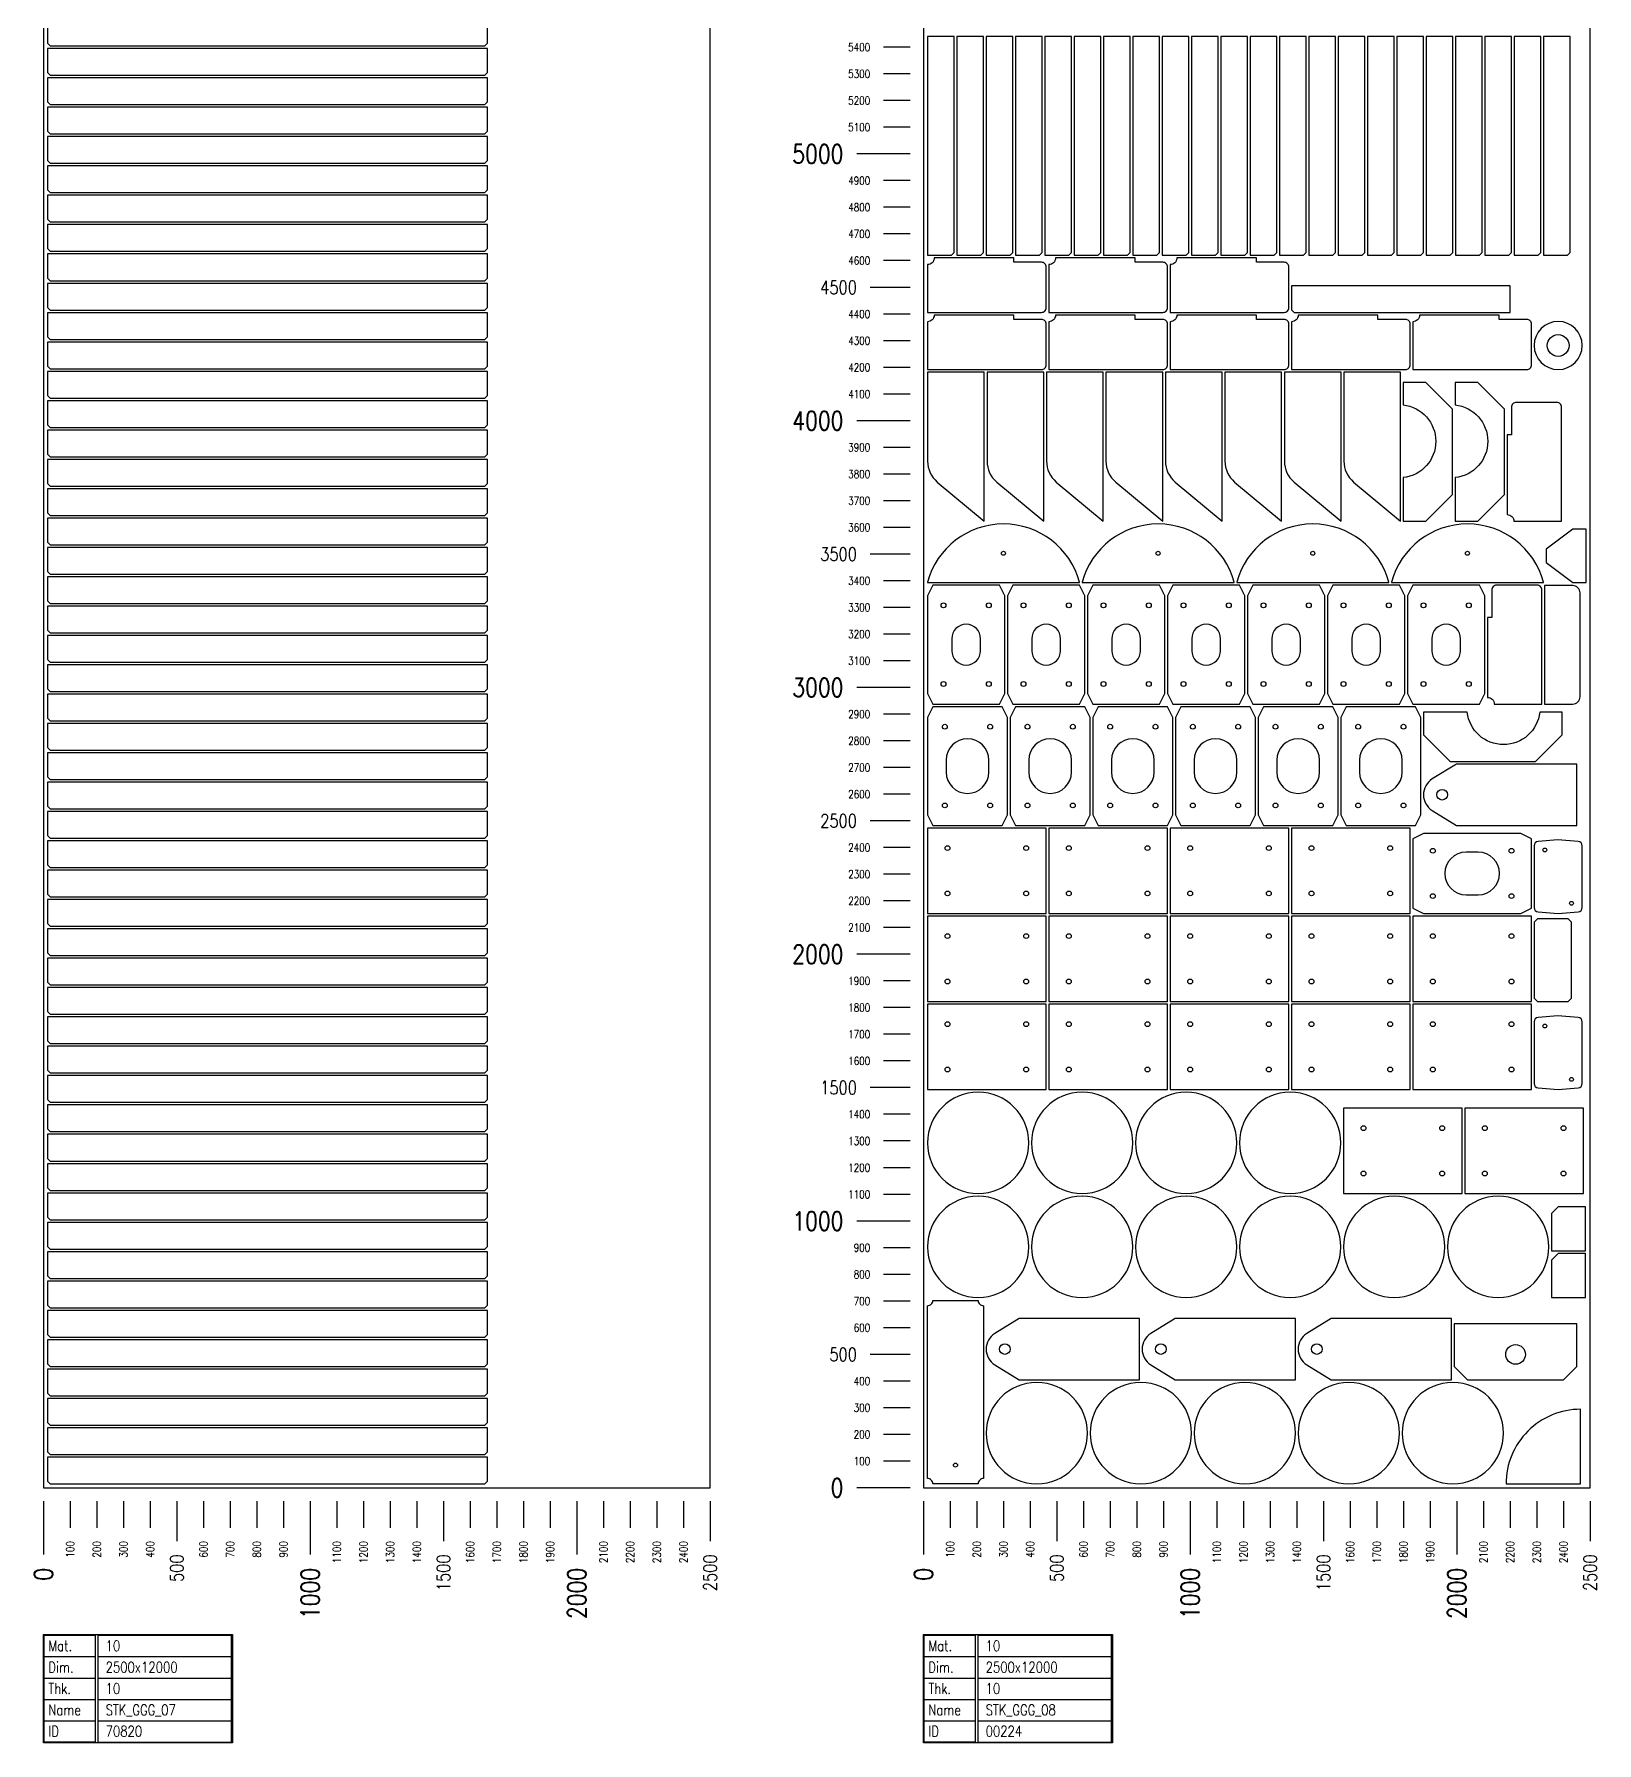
# Model space of a CAD drawing. Header units: millimetres. Extents: x 28039 to 145264, y 9873 to 40131.
# Drawn here: x 99181 to 105041, y 13439 to 19844 of the extents above; entities that cross this region are included whole.
import ezdxf
from ezdxf.enums import TextEntityAlignment as Align

# ---------------------------------------------------------------- set-up
doc = ezdxf.new("R2010")
doc.units = ezdxf.units.MM
doc.layers.add('TEXT', color=7, linetype='Continuous')
doc.styles.add('EasyCutStyle', font='romans.shx', dxfattribs={"width": 0.8})

# ---------------------------------------------------------------- blocks, each defined once
blk = doc.blocks.new('LogoSheet_40291')
at = {"color": 1}
for p, q in [((0, -50), (0, -250)), ((1000, -50), (1000, -250)), ((2000, -50), (2000, -250)), ((203.4, -553), (705.2, -553)), ((203.4, -633), (705.2, -633)), ((203.4, -713), (705.2, -713)), ((203.4, -793), (705.2, -793)), ((203.4, -873), (705.2, -873))]:
    blk.add_line(p, q, dxfattribs=at)
at = {"color": 2}
for p, q in [((100, -50), (100, -150)), ((200, -50), (200, -150)), ((300, -50), (300, -150)), ((400, -50), (400, -150)), ((600, -50), (600, -150)), ((700, -50), (700, -150)), ((800, -50), (800, -150)), ((900, -50), (900, -150)), ((1100, -50), (1100, -150)), ((1200, -50), (1200, -150)), ((1300, -50), (1300, -150)), ((1400, -50), (1400, -150)), ((1600, -50), (1600, -150)), ((1700, -50), (1700, -150)), ((1800, -50), (1800, -150)), ((1900, -50), (1900, -150)), ((2100, -50), (2100, -150)), ((2200, -50), (2200, -150)), ((2300, -50), (2300, -150)), ((2400, -50), (2400, -150))]:
    blk.add_line(p, q, dxfattribs=at)
at = {"color": 7}
for p, q in [((500, -50), (500, -200)), ((1500, -50), (1500, -200)), ((2500, -50), (2500, -200))]:
    blk.add_line(p, q, dxfattribs=at)
at = {"color": 5}
for p, q in [((3, -553), (193.4, -553)), ((3, -633), (193.4, -633)), ((3, -713), (193.4, -713)), ((3, -793), (193.4, -793)), ((3, -873), (193.4, -873))]:
    blk.add_line(p, q, dxfattribs=at)
blk.add_line((193.4, -633), (193.4, -953))
blk.add_lwpolyline([(0, -550), (708.2, -550), (708.2, -956), (0, -956)], close=True)
blk.add_lwpolyline([(3, -553), (193.4, -553), (193.4, -953), (3, -953)], close=True, dxfattribs=at)
at = {"color": 1}
blk.add_lwpolyline([(705.2, -553), (203.4, -553), (203.4, -953), (705.2, -953)], close=True, dxfattribs=at)
at = {"color": 7, "style": 'EasyCutStyle', "width": 0.8}
for s, height, p in [('100', 30, (100, -200)), ('200', 30, (200, -200)), ('300', 30, (300, -200)), ('400', 30, (400, -200)), ('500', 50, (500, -250)), ('600', 30, (600, -200)), ('700', 30, (700, -200)), ('800', 30, (800, -200)), ('900', 30, (900, -200)), ('1100', 30, (1100, -200)), ('1200', 30, (1200, -200)), ('1300', 30, (1300, -200)), ('1400', 30, (1400, -200)), ('1500', 50, (1500, -250)), ('1600', 30, (1600, -200)), ('1700', 30, (1700, -200)), ('1800', 30, (1800, -200)), ('1900', 30, (1900, -200)), ('2100', 30, (2100, -200)), ('2200', 30, (2200, -200)), ('2300', 30, (2300, -200)), ('2400', 30, (2400, -200)), ('2500', 50, (2500, -250)), ('0', 70, (0, -300)), ('1000', 70, (1000, -300)), ('2000', 70, (2000, -300))]:
    blk.add_text(s, height=height, rotation=90, dxfattribs=at).set_placement(p, align=Align.MIDDLE_RIGHT)
at = {"style": 'EasyCutStyle', "width": 0.8}
for tag, p in [('MATERIAL_SHEET', (232.8, -612.4)), ('DIMENSION_SHEET', (232.8, -692.4)), ('THICKNESS_SHEET', (232.8, -772.4)), ('NAME_SHEET', (232.8, -852.4)), ('ID_SHEET', (232.8, -932.4))]:
    blk.add_attdef(tag, p, '', height=40, dxfattribs=at)
at = {"layer": 'TEXT', "color": 251, "style": 'EasyCutStyle', "width": 0.8}
for s, p in [('Mat.', (18.4, -612.4)), ('Dim.', (18.4, -692.4)), ('Thk.', (18.4, -772.4)), ('Name', (18.4, -852.4)), ('ID', (18.4, -932.4))]:
    blk.add_text(s, height=40, dxfattribs=at).set_placement(p)
blk = doc.blocks.new('LogoSheet_56180')
at = {"color": 2}
for p, q in [((-50, 5400), (-150, 5400)), ((-50, 5300), (-150, 5300)), ((-50, 5200), (-150, 5200)), ((-50, 5100), (-150, 5100)), ((-50, 4900), (-150, 4900)), ((-50, 4800), (-150, 4800)), ((-50, 4700), (-150, 4700)), ((-50, 4600), (-150, 4600)), ((-50, 4400), (-150, 4400)), ((-50, 4300), (-150, 4300)), ((-50, 4200), (-150, 4200)), ((-50, 4100), (-150, 4100)), ((-50, 3900), (-150, 3900)), ((-50, 3800), (-150, 3800)), ((-50, 3700), (-150, 3700)), ((-50, 3600), (-150, 3600)), ((-50, 3400), (-150, 3400)), ((-50, 3300), (-150, 3300)), ((-50, 3200), (-150, 3200)), ((-50, 3100), (-150, 3100)), ((-50, 2900), (-150, 2900)), ((-50, 2800), (-150, 2800)), ((-50, 2700), (-150, 2700)), ((-50, 2600), (-150, 2600)), ((-50, 2400), (-150, 2400)), ((-50, 2300), (-150, 2300)), ((-50, 2200), (-150, 2200)), ((-50, 2100), (-150, 2100)), ((-50, 1900), (-150, 1900)), ((-50, 1800), (-150, 1800)), ((-50, 1700), (-150, 1700)), ((-50, 1600), (-150, 1600)), ((-50, 1400), (-150, 1400)), ((-50, 1300), (-150, 1300)), ((-50, 1200), (-150, 1200)), ((-50, 1100), (-150, 1100)), ((-50, 900), (-150, 900)), ((-50, 800), (-150, 800)), ((-50, 700), (-150, 700)), ((-50, 600), (-150, 600)), ((-50, 400), (-150, 400)), ((-50, 300), (-150, 300)), ((-50, 200), (-150, 200)), ((-50, 100), (-150, 100)), ((100, -50), (100, -150)), ((200, -50), (200, -150)), ((300, -50), (300, -150)), ((400, -50), (400, -150)), ((600, -50), (600, -150)), ((700, -50), (700, -150)), ((800, -50), (800, -150)), ((900, -50), (900, -150)), ((1100, -50), (1100, -150)), ((1200, -50), (1200, -150)), ((1300, -50), (1300, -150)), ((1400, -50), (1400, -150)), ((1600, -50), (1600, -150)), ((1700, -50), (1700, -150)), ((1800, -50), (1800, -150)), ((1900, -50), (1900, -150)), ((2100, -50), (2100, -150)), ((2200, -50), (2200, -150)), ((2300, -50), (2300, -150)), ((2400, -50), (2400, -150))]:
    blk.add_line(p, q, dxfattribs=at)
at = {"color": 1}
for p, q in [((-50, 5000), (-250, 5000)), ((-50, 4000), (-250, 4000)), ((-50, 3000), (-250, 3000)), ((-50, 2000), (-250, 2000)), ((-50, 1000), (-250, 1000)), ((-50, 0), (-250, 0)), ((0, -50), (0, -250)), ((1000, -50), (1000, -250)), ((2000, -50), (2000, -250)), ((203.4, -553), (705.2, -553)), ((203.4, -633), (705.2, -633)), ((203.4, -713), (705.2, -713)), ((203.4, -793), (705.2, -793)), ((203.4, -873), (705.2, -873))]:
    blk.add_line(p, q, dxfattribs=at)
at = {"color": 7}
for p, q in [((-50, 4500), (-200, 4500)), ((-50, 3500), (-200, 3500)), ((-50, 2500), (-200, 2500)), ((-50, 1500), (-200, 1500)), ((-50, 500), (-200, 500)), ((500, -50), (500, -200)), ((1500, -50), (1500, -200)), ((2500, -50), (2500, -200))]:
    blk.add_line(p, q, dxfattribs=at)
at = {"color": 5}
for p, q in [((3, -553), (193.4, -553)), ((3, -633), (193.4, -633)), ((3, -713), (193.4, -713)), ((3, -793), (193.4, -793)), ((3, -873), (193.4, -873))]:
    blk.add_line(p, q, dxfattribs=at)
blk.add_line((193.4, -633), (193.4, -953))
blk.add_lwpolyline([(0, -550), (708.2, -550), (708.2, -956), (0, -956)], close=True)
blk.add_lwpolyline([(3, -553), (193.4, -553), (193.4, -953), (3, -953)], close=True, dxfattribs=at)
at = {"color": 1}
blk.add_lwpolyline([(705.2, -553), (203.4, -553), (203.4, -953), (705.2, -953)], close=True, dxfattribs=at)
at = {"color": 7, "style": 'EasyCutStyle', "width": 0.8}
for s, height, p in [('5400', 30, (-200, 5400)), ('5300', 30, (-200, 5300)), ('5200', 30, (-200, 5200)), ('5100', 30, (-200, 5100)), ('5000', 70, (-300, 5000)), ('4900', 30, (-200, 4900)), ('4800', 30, (-200, 4800)), ('4700', 30, (-200, 4700)), ('4600', 30, (-200, 4600)), ('4500', 50, (-250, 4500)), ('4400', 30, (-200, 4400)), ('4300', 30, (-200, 4300)), ('4200', 30, (-200, 4200)), ('4100', 30, (-200, 4100)), ('4000', 70, (-300, 4000)), ('3900', 30, (-200, 3900)), ('3800', 30, (-200, 3800)), ('3700', 30, (-200, 3700)), ('3600', 30, (-200, 3600)), ('3500', 50, (-250, 3500)), ('3400', 30, (-200, 3400)), ('3300', 30, (-200, 3300)), ('3200', 30, (-200, 3200)), ('3100', 30, (-200, 3100)), ('3000', 70, (-300, 3000)), ('2900', 30, (-200, 2900)), ('2800', 30, (-200, 2800)), ('2700', 30, (-200, 2700)), ('2600', 30, (-200, 2600)), ('2500', 50, (-250, 2500)), ('2400', 30, (-200, 2400)), ('2300', 30, (-200, 2300)), ('2200', 30, (-200, 2200)), ('2100', 30, (-200, 2100)), ('2000', 70, (-300, 2000)), ('1900', 30, (-200, 1900)), ('1800', 30, (-200, 1800)), ('1700', 30, (-200, 1700)), ('1600', 30, (-200, 1600)), ('1500', 50, (-250, 1500)), ('1400', 30, (-200, 1400)), ('1300', 30, (-200, 1300)), ('1200', 30, (-200, 1200)), ('1100', 30, (-200, 1100)), ('1000', 70, (-300, 1000)), ('900', 30, (-200, 900)), ('800', 30, (-200, 800)), ('700', 30, (-200, 700)), ('600', 30, (-200, 600)), ('500', 50, (-250, 500)), ('400', 30, (-200, 400)), ('300', 30, (-200, 300)), ('200', 30, (-200, 200)), ('100', 30, (-200, 100)), ('0', 70, (-300, 0))]:
    blk.add_text(s, height=height, dxfattribs=at).set_placement(p, align=Align.MIDDLE_RIGHT)
for s, height, p in [('100', 30, (100, -200)), ('200', 30, (200, -200)), ('300', 30, (300, -200)), ('400', 30, (400, -200)), ('500', 50, (500, -250)), ('600', 30, (600, -200)), ('700', 30, (700, -200)), ('800', 30, (800, -200)), ('900', 30, (900, -200)), ('1100', 30, (1100, -200)), ('1200', 30, (1200, -200)), ('1300', 30, (1300, -200)), ('1400', 30, (1400, -200)), ('1500', 50, (1500, -250)), ('1600', 30, (1600, -200)), ('1700', 30, (1700, -200)), ('1800', 30, (1800, -200)), ('1900', 30, (1900, -200)), ('2100', 30, (2100, -200)), ('2200', 30, (2200, -200)), ('2300', 30, (2300, -200)), ('2400', 30, (2400, -200)), ('2500', 50, (2500, -250)), ('0', 70, (0, -300)), ('1000', 70, (1000, -300)), ('2000', 70, (2000, -300))]:
    blk.add_text(s, height=height, rotation=90, dxfattribs=at).set_placement(p, align=Align.MIDDLE_RIGHT)
at = {"style": 'EasyCutStyle', "width": 0.8}
for tag, p in [('MATERIAL_SHEET', (232.8, -612.4)), ('DIMENSION_SHEET', (232.8, -692.4)), ('THICKNESS_SHEET', (232.8, -772.4)), ('NAME_SHEET', (232.8, -852.4)), ('ID_SHEET', (232.8, -932.4))]:
    blk.add_attdef(tag, p, '', height=40, dxfattribs=at)
at = {"layer": 'TEXT', "color": 251, "style": 'EasyCutStyle', "width": 0.8}
for s, p in [('Mat.', (18.4, -612.4)), ('Dim.', (18.4, -692.4)), ('Thk.', (18.4, -772.4)), ('Name', (18.4, -852.4)), ('ID', (18.4, -932.4))]:
    blk.add_text(s, height=40, dxfattribs=at).set_placement(p)

msp = doc.modelspace()

# ---------------------------------------------------------------- linework, layer by layer
at = {"color": 34, "true_color": 0x945a17}
for points in [[(99215.9, 14395.1), (101715.9, 14395.1), (101715.9, 26395.1), (99215.9, 26395.1)], [(102515.9, 14395.1), (105015.9, 14395.1), (105015.9, 26395.1), (102515.9, 26395.1)]]:
    msp.add_lwpolyline(points, close=True, dxfattribs=at)
at = {"color": 2}
for points in [[(99230.9, 19810.1), (99240.9, 19800.1), (100870.9, 19800.1), (100880.9, 19810.1), (100880.9, 19900.1), (99230.9, 19900.1)], [(102620.9, 19015.1), (102630.9, 19025.1), (102630.9, 19835.1), (102530.9, 19835.1), (102530.9, 19015.1)], [(102730.9, 19015.1), (102740.9, 19025.1), (102740.9, 19835.1), (102640.9, 19835.1), (102640.9, 19015.1)], [(102840.9, 19015.1), (102850.9, 19025.1), (102850.9, 19835.1), (102750.9, 19835.1), (102750.9, 19015.1)], [(102950.9, 19015.1), (102960.9, 19025.1), (102960.9, 19835.1), (102860.9, 19835.1), (102860.9, 19015.1)], [(103060.9, 19015.1), (103070.9, 19025.1), (103070.9, 19835.1), (102970.9, 19835.1), (102970.9, 19015.1)], [(103170.9, 19015.1), (103180.9, 19025.1), (103180.9, 19835.1), (103080.9, 19835.1), (103080.9, 19015.1)], [(103280.9, 19015.1), (103290.9, 19025.1), (103290.9, 19835.1), (103190.9, 19835.1), (103190.9, 19015.1)], [(103390.9, 19015.1), (103400.9, 19025.1), (103400.9, 19835.1), (103300.9, 19835.1), (103300.9, 19015.1)], [(103500.9, 19015.1), (103510.9, 19025.1), (103510.9, 19835.1), (103410.9, 19835.1), (103410.9, 19015.1)], [(103610.9, 19015.1), (103620.9, 19025.1), (103620.9, 19835.1), (103520.9, 19835.1), (103520.9, 19015.1)], [(103720.9, 19015.1), (103730.9, 19025.1), (103730.9, 19835.1), (103630.9, 19835.1), (103630.9, 19015.1)], [(103830.9, 19015.1), (103840.9, 19025.1), (103840.9, 19835.1), (103740.9, 19835.1), (103740.9, 19015.1)], [(103940.9, 19015.1), (103950.9, 19025.1), (103950.9, 19835.1), (103850.9, 19835.1), (103850.9, 19015.1)], [(104050.9, 19015.1), (104060.9, 19025.1), (104060.9, 19835.1), (103960.9, 19835.1), (103960.9, 19015.1)], [(104160.9, 19015.1), (104170.9, 19025.1), (104170.9, 19835.1), (104070.9, 19835.1), (104070.9, 19015.1)], [(104270.9, 19015.1), (104280.9, 19025.1), (104280.9, 19835.1), (104180.9, 19835.1), (104180.9, 19015.1)], [(104380.9, 19015.1), (104390.9, 19025.1), (104390.9, 19835.1), (104290.9, 19835.1), (104290.9, 19015.1)], [(104490.9, 19015.1), (104500.9, 19025.1), (104500.9, 19835.1), (104400.9, 19835.1), (104400.9, 19015.1)], [(104600.9, 19015.1), (104610.9, 19025.1), (104610.9, 19835.1), (104510.9, 19835.1), (104510.9, 19015.1)], [(104710.9, 19015.1), (104720.9, 19025.1), (104720.9, 19835.1), (104620.9, 19835.1), (104620.9, 19015.1)], [(104820.9, 19015.1), (104830.9, 19025.1), (104830.9, 19835.1), (104730.9, 19835.1), (104730.9, 19015.1)], [(104930.9, 19015.1), (104940.9, 19025.1), (104940.9, 19835.1), (104840.9, 19835.1), (104840.9, 19015.1)], [(99230.9, 19700.1), (99240.9, 19690.1), (100870.9, 19690.1), (100880.9, 19700.1), (100880.9, 19790.1), (99230.9, 19790.1)], [(99230.9, 19590.1), (99240.9, 19580.1), (100870.9, 19580.1), (100880.9, 19590.1), (100880.9, 19680.1), (99230.9, 19680.1)], [(99230.9, 19480.1), (99240.9, 19470.1), (100870.9, 19470.1), (100880.9, 19480.1), (100880.9, 19570.1), (99230.9, 19570.1)], [(99230.9, 19370.1), (99240.9, 19360.1), (100870.9, 19360.1), (100880.9, 19370.1), (100880.9, 19460.1), (99230.9, 19460.1)], [(99230.9, 19260.1), (99240.9, 19250.1), (100870.9, 19250.1), (100880.9, 19260.1), (100880.9, 19350.1), (99230.9, 19350.1)], [(99230.9, 19150.1), (99240.9, 19140.1), (100870.9, 19140.1), (100880.9, 19150.1), (100880.9, 19240.1), (99230.9, 19240.1)], [(99230.9, 19040.1), (99240.9, 19030.1), (100870.9, 19030.1), (100880.9, 19040.1), (100880.9, 19130.1), (99230.9, 19130.1)], [(99230.9, 18930.1), (99240.9, 18920.1), (100870.9, 18920.1), (100880.9, 18930.1), (100880.9, 19020.1), (99230.9, 19020.1)], [(99230.9, 18820.1), (99240.9, 18810.1), (100870.9, 18810.1), (100880.9, 18820.1), (100880.9, 18910.1), (99230.9, 18910.1)], [(103895.9, 18811.1), (103905.9, 18801.1), (104715.9, 18801.1), (104715.9, 18901.1), (103895.9, 18901.1)], [(99230.9, 18710.1), (99240.9, 18700.1), (100870.9, 18700.1), (100880.9, 18710.1), (100880.9, 18800.1), (99230.9, 18800.1)], [(99230.9, 18600.1), (99240.9, 18590.1), (100870.9, 18590.1), (100880.9, 18600.1), (100880.9, 18690.1), (99230.9, 18690.1)], [(99230.9, 18490.1), (99240.9, 18480.1), (100870.9, 18480.1), (100880.9, 18490.1), (100880.9, 18580.1), (99230.9, 18580.1)], [(99230.9, 18380.1), (99240.9, 18370.1), (100870.9, 18370.1), (100880.9, 18380.1), (100880.9, 18470.1), (99230.9, 18470.1)], [(99230.9, 18270.1), (99240.9, 18260.1), (100870.9, 18260.1), (100880.9, 18270.1), (100880.9, 18360.1), (99230.9, 18360.1)], [(99230.9, 18160.1), (99240.9, 18150.1), (100870.9, 18150.1), (100880.9, 18160.1), (100880.9, 18250.1), (99230.9, 18250.1)], [(99230.9, 18050.1), (99240.9, 18040.1), (100870.9, 18040.1), (100880.9, 18050.1), (100880.9, 18140.1), (99230.9, 18140.1)], [(99230.9, 17940.1), (99240.9, 17930.1), (100870.9, 17930.1), (100880.9, 17940.1), (100880.9, 18030.1), (99230.9, 18030.1)], [(105000.9, 17788.1), (105000.9, 17988.1), (104950.9, 17988.1), (104850.9, 17913.1), (104850.9, 17863.1), (104950.9, 17788.1)], [(99230.9, 17830.1), (99240.9, 17820.1), (100870.9, 17820.1), (100880.9, 17830.1), (100880.9, 17920.1), (99230.9, 17920.1)], [(99230.9, 17720.1), (99240.9, 17710.1), (100870.9, 17710.1), (100880.9, 17720.1), (100880.9, 17810.1), (99230.9, 17810.1)], [(102800.9, 17333.1), (102820.9, 17373.1), (102820.9, 17738.1), (102800.9, 17778.1), (102550.9, 17778.1), (102530.9, 17738.1), (102530.9, 17373.1), (102550.9, 17333.1)], [(103100.9, 17333.1), (103120.9, 17373.1), (103120.9, 17738.1), (103100.9, 17778.1), (102850.9, 17778.1), (102830.9, 17738.1), (102830.9, 17373.1), (102850.9, 17333.1)], [(103400.9, 17333.1), (103420.9, 17373.1), (103420.9, 17738.1), (103400.9, 17778.1), (103150.9, 17778.1), (103130.9, 17738.1), (103130.9, 17373.1), (103150.9, 17333.1)], [(103700.9, 17333.1), (103720.9, 17373.1), (103720.9, 17738.1), (103700.9, 17778.1), (103450.9, 17778.1), (103430.9, 17738.1), (103430.9, 17373.1), (103450.9, 17333.1)], [(104000.9, 17333.1), (104020.9, 17373.1), (104020.9, 17738.1), (104000.9, 17778.1), (103750.9, 17778.1), (103730.9, 17738.1), (103730.9, 17373.1), (103750.9, 17333.1)], [(104300.9, 17333.1), (104320.9, 17373.1), (104320.9, 17738.1), (104300.9, 17778.1), (104050.9, 17778.1), (104030.9, 17738.1), (104030.9, 17373.1), (104050.9, 17333.1)], [(104600.9, 17333.1), (104620.9, 17373.1), (104620.9, 17738.1), (104600.9, 17778.1), (104350.9, 17778.1), (104330.9, 17738.1), (104330.9, 17373.1), (104350.9, 17333.1)], [(99230.9, 17610.1), (99240.9, 17600.1), (100870.9, 17600.1), (100880.9, 17610.1), (100880.9, 17700.1), (99230.9, 17700.1)], [(99230.9, 17500.1), (99240.9, 17490.1), (100870.9, 17490.1), (100880.9, 17500.1), (100880.9, 17590.1), (99230.9, 17590.1)], [(99230.9, 17390.1), (99240.9, 17380.1), (100870.9, 17380.1), (100880.9, 17390.1), (100880.9, 17480.1), (99230.9, 17480.1)], [(99230.9, 17280.1), (99240.9, 17270.1), (100870.9, 17270.1), (100880.9, 17280.1), (100880.9, 17370.1), (99230.9, 17370.1)], [(102810.9, 16878.1), (102830.9, 16918.1), (102830.9, 17283.1), (102810.9, 17323.1), (102550.9, 17323.1), (102530.9, 17283.1), (102530.9, 16918.1), (102550.9, 16878.1)], [(103120.9, 16878.1), (103140.9, 16918.1), (103140.9, 17283.1), (103120.9, 17323.1), (102860.9, 17323.1), (102840.9, 17283.1), (102840.9, 16918.1), (102860.9, 16878.1)], [(103430.9, 16878.1), (103450.9, 16918.1), (103450.9, 17283.1), (103430.9, 17323.1), (103170.9, 17323.1), (103150.9, 17283.1), (103150.9, 16918.1), (103170.9, 16878.1)], [(103740.9, 16878.1), (103760.9, 16918.1), (103760.9, 17283.1), (103740.9, 17323.1), (103480.9, 17323.1), (103460.9, 17283.1), (103460.9, 16918.1), (103480.9, 16878.1)], [(104050.9, 16878.1), (104070.9, 16918.1), (104070.9, 17283.1), (104050.9, 17323.1), (103790.9, 17323.1), (103770.9, 17283.1), (103770.9, 16918.1), (103790.9, 16878.1)], [(104360.9, 16878.1), (104380.9, 16918.1), (104380.9, 17283.1), (104360.9, 17323.1), (104100.9, 17323.1), (104080.9, 17283.1), (104080.9, 16918.1), (104100.9, 16878.1)], [(99230.9, 17170.1), (99240.9, 17160.1), (100870.9, 17160.1), (100880.9, 17170.1), (100880.9, 17260.1), (99230.9, 17260.1)], [(99230.9, 17060.1), (99240.9, 17050.1), (100870.9, 17050.1), (100880.9, 17060.1), (100880.9, 17150.1), (99230.9, 17150.1)], [(99230.9, 16950.1), (99240.9, 16940.1), (100870.9, 16940.1), (100880.9, 16950.1), (100880.9, 17040.1), (99230.9, 17040.1)], [(99230.9, 16840.1), (99240.9, 16830.1), (100870.9, 16830.1), (100880.9, 16840.1), (100880.9, 16930.1), (99230.9, 16930.1)], [(102530.9, 16548.1), (102975.9, 16548.1), (102975.9, 16868.1), (102530.9, 16868.1)], [(102985.9, 16548.1), (103430.9, 16548.1), (103430.9, 16868.1), (102985.9, 16868.1)], [(103440.9, 16548.1), (103885.9, 16548.1), (103885.9, 16868.1), (103440.9, 16868.1)], [(103895.9, 16548.1), (104340.9, 16548.1), (104340.9, 16868.1), (103895.9, 16868.1)], [(104350.9, 16568.1), (104390.9, 16548.1), (104755.9, 16548.1), (104795.9, 16568.1), (104795.9, 16828.1), (104755.9, 16848.1), (104390.9, 16848.1), (104350.9, 16828.1)], [(99230.9, 16730.1), (99240.9, 16720.1), (100870.9, 16720.1), (100880.9, 16730.1), (100880.9, 16820.1), (99230.9, 16820.1)], [(99230.9, 16620.1), (99240.9, 16610.1), (100870.9, 16610.1), (100880.9, 16620.1), (100880.9, 16710.1), (99230.9, 16710.1)], [(99230.9, 16510.1), (99240.9, 16500.1), (100870.9, 16500.1), (100880.9, 16510.1), (100880.9, 16600.1), (99230.9, 16600.1)], [(102530.9, 16218.1), (102975.9, 16218.1), (102975.9, 16538.1), (102530.9, 16538.1)], [(102985.9, 16218.1), (103430.9, 16218.1), (103430.9, 16538.1), (102985.9, 16538.1)], [(103440.9, 16218.1), (103885.9, 16218.1), (103885.9, 16538.1), (103440.9, 16538.1)], [(103895.9, 16218.1), (104340.9, 16218.1), (104340.9, 16538.1), (103895.9, 16538.1)], [(104350.9, 16218.1), (104795.9, 16218.1), (104795.9, 16538.1), (104350.9, 16538.1)], [(104932.9, 16218.1), (104945.9, 16231.1), (104945.9, 16515.1), (104932.9, 16528.1), (104818.9, 16528.1), (104805.9, 16515.1), (104805.9, 16231.1), (104818.9, 16218.1)], [(99230.9, 16400.1), (99240.9, 16390.1), (100870.9, 16390.1), (100880.9, 16400.1), (100880.9, 16490.1), (99230.9, 16490.1)], [(99230.9, 16290.1), (99240.9, 16280.1), (100870.9, 16280.1), (100880.9, 16290.1), (100880.9, 16380.1), (99230.9, 16380.1)], [(99230.9, 16180.1), (99240.9, 16170.1), (100870.9, 16170.1), (100880.9, 16180.1), (100880.9, 16270.1), (99230.9, 16270.1)], [(102530.9, 15888.1), (102975.9, 15888.1), (102975.9, 16208.1), (102530.9, 16208.1)], [(102985.9, 15888.1), (103430.9, 15888.1), (103430.9, 16208.1), (102985.9, 16208.1)], [(103440.9, 15888.1), (103885.9, 15888.1), (103885.9, 16208.1), (103440.9, 16208.1)], [(103895.9, 15888.1), (104340.9, 15888.1), (104340.9, 16208.1), (103895.9, 16208.1)], [(104350.9, 15888.1), (104795.9, 15888.1), (104795.9, 16208.1), (104350.9, 16208.1)], [(99230.9, 16070.1), (99240.9, 16060.1), (100870.9, 16060.1), (100880.9, 16070.1), (100880.9, 16160.1), (99230.9, 16160.1)], [(99230.9, 15960.1), (99240.9, 15950.1), (100870.9, 15950.1), (100880.9, 15960.1), (100880.9, 16050.1), (99230.9, 16050.1)], [(99230.9, 15850.1), (99240.9, 15840.1), (100870.9, 15840.1), (100880.9, 15850.1), (100880.9, 15940.1), (99230.9, 15940.1)], [(99230.9, 15740.1), (99240.9, 15730.1), (100870.9, 15730.1), (100880.9, 15740.1), (100880.9, 15830.1), (99230.9, 15830.1)], [(104090.9, 15498.1), (104535.9, 15498.1), (104535.9, 15818.1), (104090.9, 15818.1)], [(104545.9, 15498.1), (104990.9, 15498.1), (104990.9, 15818.1), (104545.9, 15818.1)], [(99230.9, 15630.1), (99240.9, 15620.1), (100870.9, 15620.1), (100880.9, 15630.1), (100880.9, 15720.1), (99230.9, 15720.1)], [(99230.9, 15520.1), (99240.9, 15510.1), (100870.9, 15510.1), (100880.9, 15520.1), (100880.9, 15610.1), (99230.9, 15610.1)], [(99230.9, 15410.1), (99240.9, 15400.1), (100870.9, 15400.1), (100880.9, 15410.1), (100880.9, 15500.1), (99230.9, 15500.1)], [(104997.9, 15283.1), (104997.9, 15448.2), (104896.3, 15448.2), (104870.9, 15422.8), (104870.9, 15283.1)], [(99230.9, 15300.1), (99240.9, 15290.1), (100870.9, 15290.1), (100880.9, 15300.1), (100880.9, 15390.1), (99230.9, 15390.1)], [(99230.9, 15190.1), (99240.9, 15180.1), (100870.9, 15180.1), (100880.9, 15190.1), (100880.9, 15280.1), (99230.9, 15280.1)], [(104997.9, 15108.1), (104997.9, 15273.2), (104896.3, 15273.2), (104870.9, 15247.8), (104870.9, 15108.1)], [(99230.9, 15080.1), (99240.9, 15070.1), (100870.9, 15070.1), (100880.9, 15080.1), (100880.9, 15170.1), (99230.9, 15170.1)], [(99230.9, 14970.1), (99240.9, 14960.1), (100870.9, 14960.1), (100880.9, 14970.1), (100880.9, 15060.1), (99230.9, 15060.1)], [(104505.9, 14850.1), (104555.9, 14800.1), (104915.9, 14800.1), (104965.9, 14850.1), (104965.9, 15010.1), (104505.9, 15010.1)], [(99230.9, 14860.1), (99240.9, 14850.1), (100870.9, 14850.1), (100880.9, 14860.1), (100880.9, 14950.1), (99230.9, 14950.1)], [(99230.9, 14750.1), (99240.9, 14740.1), (100870.9, 14740.1), (100880.9, 14750.1), (100880.9, 14840.1), (99230.9, 14840.1)], [(99230.9, 14640.1), (99240.9, 14630.1), (100870.9, 14630.1), (100880.9, 14640.1), (100880.9, 14730.1), (99230.9, 14730.1)], [(99230.9, 14530.1), (99240.9, 14520.1), (100870.9, 14520.1), (100880.9, 14530.1), (100880.9, 14620.1), (99230.9, 14620.1)], [(99230.9, 14420.1), (99240.9, 14410.1), (100870.9, 14410.1), (100880.9, 14420.1), (100880.9, 14510.1), (99230.9, 14510.1)]]:
    msp.add_lwpolyline(points, close=True, dxfattribs=at)
at = {"color": 2, "elevation": 0}
for points in [[(102530.9, 18801.1), (102958.3, 18801.1, 0.414214), (102976.3, 18819.1), (102976.3, 18971.1, 0.414214), (102958.3, 18989.1), (102854.7, 18989.1), (102854.7, 19005.1), (102555.9, 19005.1, -0.414214), (102530.9, 18980.1)], [(102985.9, 18801.1), (103413.3, 18801.1, 0.414214), (103431.3, 18819.1), (103431.3, 18971.1, 0.414214), (103413.3, 18989.1), (103309.7, 18989.1), (103309.7, 19005.1), (103010.9, 19005.1, -0.414214), (102985.9, 18980.1)], [(103440.9, 18801.1), (103868.3, 18801.1, 0.414214), (103886.3, 18819.1), (103886.3, 18971.1, 0.414214), (103868.3, 18989.1), (103764.7, 18989.1), (103764.7, 19005.1), (103465.9, 19005.1, -0.414214), (103440.9, 18980.1)], [(102530.9, 18587.1), (102958.3, 18587.1, 0.414214), (102976.3, 18605.1), (102976.3, 18757.1, 0.414214), (102958.3, 18775.1), (102854.7, 18775.1), (102854.7, 18791.1), (102555.9, 18791.1, -0.414214), (102530.9, 18766.1)], [(102985.9, 18587.1), (103413.3, 18587.1, 0.414214), (103431.3, 18605.1), (103431.3, 18757.1, 0.414214), (103413.3, 18775.1), (103309.7, 18775.1), (103309.7, 18791.1), (103010.9, 18791.1, -0.414214), (102985.9, 18766.1)], [(103440.9, 18587.1), (103868.3, 18587.1, 0.414214), (103886.3, 18605.1), (103886.3, 18757.1, 0.414214), (103868.3, 18775.1), (103764.7, 18775.1), (103764.7, 18791.1), (103465.9, 18791.1, -0.414214), (103440.9, 18766.1)], [(103895.9, 18587.1), (104323.3, 18587.1, 0.414214), (104341.3, 18605.1), (104341.3, 18757.1, 0.414214), (104323.3, 18775.1), (104219.7, 18775.1), (104219.7, 18791.1), (103920.9, 18791.1, -0.414214), (103895.9, 18766.1)], [(104350.9, 18587.1), (104778.3, 18587.1, 0.414214), (104796.3, 18605.1), (104796.3, 18757.1, 0.414214), (104778.3, 18775.1), (104674.7, 18775.1), (104674.7, 18791.1), (104375.9, 18791.1, -0.414214), (104350.9, 18766.1)], [(104895.9, 18587.1, 1), (104895.9, 18767.1, 1)], [(102743.9, 18018.1), (102743.9, 18576.9), (102531.2, 18576.9), (102531.2, 18243.4, 0.222207), (102567.6, 18165.4)], [(102966.9, 18018.1), (102966.9, 18576.9), (102754.2, 18576.9), (102754.2, 18243.4, 0.222207), (102790.6, 18165.4)], [(103189.9, 18018.1), (103189.9, 18576.9), (102977.2, 18576.9), (102977.2, 18243.4, 0.222207), (103013.6, 18165.4)], [(103412.9, 18018.1), (103412.9, 18576.9), (103200.2, 18576.9), (103200.2, 18243.4, 0.222207), (103236.6, 18165.4)], [(103635.9, 18018.1), (103635.9, 18576.9), (103423.2, 18576.9), (103423.2, 18243.4, 0.222207), (103459.6, 18165.4)], [(103858.9, 18018.1), (103858.9, 18576.9), (103646.2, 18576.9), (103646.2, 18243.4, 0.222207), (103682.6, 18165.4)], [(104081.9, 18018.1), (104081.9, 18576.9), (103869.2, 18576.9), (103869.2, 18243.4, 0.222207), (103905.6, 18165.4)], [(104304.9, 18018.1), (104304.9, 18576.9), (104092.2, 18576.9), (104092.2, 18243.4, 0.222207), (104128.6, 18165.4)], [(104399.9, 18018.1), (104499.9, 18118.1), (104499.9, 18438.1), (104399.9, 18538.1), (104314.9, 18538.1), (104314.9, 18454.3, -0.896116), (104314.9, 18181.9), (104314.9, 18018.1)], [(104594.9, 18018.1), (104694.9, 18118.1), (104694.9, 18438.1), (104594.9, 18538.1), (104509.9, 18538.1), (104509.9, 18454.3, -0.896116), (104509.9, 18181.9), (104509.9, 18018.1)], [(104908.9, 18018.1), (104908.9, 18445.5, 0.414214), (104890.9, 18463.5), (104738.9, 18463.5, 0.414214), (104720.9, 18445.5), (104720.9, 18342), (104704.9, 18342), (104704.9, 18043.1, -0.414214), (104729.9, 18018.1)], [(102530.8, 17789.5), (102530.6, 17788.1), (103100.9, 17788.1), (103100.7, 17789.5, 0.767295)], [(103110.8, 17789.5), (103110.6, 17788.1), (103680.9, 17788.1), (103680.7, 17789.5, 0.767295)], [(103690.8, 17789.5), (103690.6, 17788.1), (104260.9, 17788.1), (104260.7, 17789.5, 0.767295)], [(104270.8, 17789.5), (104270.6, 17788.1), (104840.9, 17788.1), (104840.7, 17789.5, 0.767295)], [(104834.9, 17333.1), (104834.9, 17760.5, 0.414214), (104816.9, 17778.5), (104664.9, 17778.5, 0.414214), (104646.9, 17760.5), (104646.9, 17657), (104630.9, 17657), (104630.9, 17358.1, -0.414214), (104655.9, 17333.1)], [(104950.9, 17333.1, 0.414214), (104977.9, 17360.1), (104977.9, 17750.1, 0.414214), (104950.9, 17777.1), (104844.9, 17777.1), (104844.9, 17333.1)], [(104390.9, 17218.1), (104490.9, 17118.1), (104810.9, 17118.1), (104910.9, 17218.1), (104910.9, 17303.1), (104827.1, 17303.1, -0.896116), (104554.7, 17303.1), (104390.9, 17303.1)], [(104423.2, 16934.1), (104514.9, 16878.1), (104965.9, 16878.1), (104965.9, 17108.1), (104514.9, 17108.1), (104423.2, 17052.1, 0.547766)], [(104971.2, 16818.1), (104894.6, 16824), (104820.6, 16818.1, 0.39097), (104805.9, 16802.1), (104805.9, 16570.1, 0.39097), (104820.6, 16554.1), (104895.9, 16548.1), (104971.2, 16554.1, 0.39097), (104985.9, 16570.1), (104985.9, 16802.1, 0.39097)], [(104971.2, 16158.1), (104894.6, 16164), (104820.6, 16158.1, 0.39097), (104805.9, 16142.1), (104805.9, 15910.1, 0.39097), (104820.6, 15894.1), (104895.9, 15888.1), (104971.2, 15894.1, 0.39097), (104985.9, 15910.1), (104985.9, 16142.1, 0.39097)], [(102720.9, 15498.1, 1), (102720.9, 15878.1, 1)], [(103110.9, 15498.1, 1), (103110.9, 15878.1, 1)], [(103500.9, 15498.1, 1), (103500.9, 15878.1, 1)], [(103890.9, 15498.1, 1), (103890.9, 15878.1, 1)], [(102720.9, 15108.1, 1), (102720.9, 15488.1, 1)], [(103110.9, 15108.1, 1), (103110.9, 15488.1, 1)], [(103500.9, 15108.1, 1), (103500.9, 15488.1, 1)], [(103890.9, 15108.1, 1), (103890.9, 15488.1, 1)], [(104280.9, 15108.1, 1), (104280.9, 15488.1, 1)], [(104670.9, 15108.1, 1), (104670.9, 15488.1, 1)], [(102783.2, 14856.1), (102874.9, 14800.1), (103325.9, 14800.1), (103325.9, 15030.1), (102874.9, 15030.1), (102783.2, 14974.1, 0.547766)], [(103368.2, 14856.1), (103459.9, 14800.1), (103910.9, 14800.1), (103910.9, 15030.1), (103459.9, 15030.1), (103368.2, 14974.1, 0.547766)], [(103953.2, 14856.1), (104044.9, 14800.1), (104495.9, 14800.1), (104495.9, 15030.1), (104044.9, 15030.1), (103953.2, 14974.1, 0.547766)], [(102940.9, 14410.1, 1), (102940.9, 14790.1, 1)], [(103330.9, 14410.1, 1), (103330.9, 14790.1, 1)], [(103720.9, 14410.1, 1), (103720.9, 14790.1, 1)], [(104110.9, 14410.1, 1), (104110.9, 14790.1, 1)], [(104500.9, 14410.1, 1), (104500.9, 14790.1, 1)], [(104979.9, 14410.1), (104979.9, 14689.5, 0.414214), (104700.5, 14410.1)]]:
    msp.add_lwpolyline(points, format="xyb", close=True, dxfattribs=at)
at = {"color": 4}
for points in [[(102729.9, 17533.1), (102729.9, 17578.1, 1), (102621.9, 17578.1), (102621.9, 17533.1, 1)], [(103029.9, 17533.1), (103029.9, 17578.1, 1), (102921.9, 17578.1), (102921.9, 17533.1, 1)], [(103329.9, 17533.1), (103329.9, 17578.1, 1), (103221.9, 17578.1), (103221.9, 17533.1, 1)], [(103629.9, 17533.1), (103629.9, 17578.1, 1), (103521.9, 17578.1), (103521.9, 17533.1, 1)], [(103929.9, 17533.1), (103929.9, 17578.1, 1), (103821.9, 17578.1), (103821.9, 17533.1, 1)], [(104229.9, 17533.1), (104229.9, 17578.1, 1), (104121.9, 17578.1), (104121.9, 17533.1, 1)], [(104529.9, 17533.1), (104529.9, 17578.1, 1), (104421.9, 17578.1), (104421.9, 17533.1, 1)], [(102760.9, 17078.1), (102760.9, 17123.1, 1), (102600.9, 17123.1), (102600.9, 17078.1, 1)], [(103070.9, 17078.1), (103070.9, 17123.1, 1), (102910.9, 17123.1), (102910.9, 17078.1, 1)], [(103380.9, 17078.1), (103380.9, 17123.1, 1), (103220.9, 17123.1), (103220.9, 17078.1, 1)], [(103690.9, 17078.1), (103690.9, 17123.1, 1), (103530.9, 17123.1), (103530.9, 17078.1, 1)], [(104000.9, 17078.1), (104000.9, 17123.1, 1), (103840.9, 17123.1), (103840.9, 17078.1, 1)], [(104310.9, 17078.1), (104310.9, 17123.1, 1), (104150.9, 17123.1), (104150.9, 17078.1, 1)], [(104550.9, 16618.1), (104595.9, 16618.1, 1), (104595.9, 16778.1), (104550.9, 16778.1, 1)]]:
    msp.add_lwpolyline(points, format="xyb", close=True, dxfattribs=at)
at = {"color": 1, "elevation": 0}
msp.add_lwpolyline([(102720.9, 14410.1), (102550.9, 14410.1, 0.414214), (102530.9, 14430.1), (102530.9, 15077.6, 0.414214), (102550.9, 15097.6), (102720.9, 15097.6, 0.414214), (102740.9, 15077.6), (102740.9, 14430.1, 0.414214)], format="xyb", close=True, dxfattribs=at)
at = {"color": 4}
for centre, radius in [((104895.9, 18677.1, 0), 41), ((102815.8, 17898.1, 0), 7.5), ((103395.8, 17898.1, 0), 7.5), ((103975.8, 17898.1, 0), 7.5), ((104555.8, 17898.1, 0), 7.5), ((102590.9, 17703.1), 9), ((102590.9, 17703.1), 9), ((102760.9, 17703.1), 9), ((102760.9, 17703.1), 9), ((102890.9, 17703.1), 9), ((102890.9, 17703.1), 9), ((103060.9, 17703.1), 9), ((103060.9, 17703.1), 9), ((103190.9, 17703.1), 9), ((103190.9, 17703.1), 9), ((103360.9, 17703.1), 9), ((103360.9, 17703.1), 9), ((103490.9, 17703.1), 9), ((103490.9, 17703.1), 9), ((103660.9, 17703.1), 9), ((103660.9, 17703.1), 9), ((103790.9, 17703.1), 9), ((103790.9, 17703.1), 9), ((103960.9, 17703.1), 9), ((103960.9, 17703.1), 9), ((104090.9, 17703.1), 9), ((104090.9, 17703.1), 9), ((104260.9, 17703.1), 9), ((104260.9, 17703.1), 9), ((104390.9, 17703.1), 9), ((104390.9, 17703.1), 9), ((104560.9, 17703.1), 9), ((104560.9, 17703.1), 9), ((102590.9, 17408.1), 9), ((102590.9, 17408.1), 9), ((102760.9, 17408.1), 9), ((102760.9, 17408.1), 9), ((102890.9, 17408.1), 9), ((102890.9, 17408.1), 9), ((103060.9, 17408.1), 9), ((103060.9, 17408.1), 9), ((103190.9, 17408.1), 9), ((103190.9, 17408.1), 9), ((103360.9, 17408.1), 9), ((103360.9, 17408.1), 9), ((103490.9, 17408.1), 9), ((103490.9, 17408.1), 9), ((103660.9, 17408.1), 9), ((103660.9, 17408.1), 9), ((103790.9, 17408.1), 9), ((103790.9, 17408.1), 9), ((103960.9, 17408.1), 9), ((103960.9, 17408.1), 9), ((104090.9, 17408.1), 9), ((104090.9, 17408.1), 9), ((104260.9, 17408.1), 9), ((104260.9, 17408.1), 9), ((104390.9, 17408.1), 9), ((104390.9, 17408.1), 9), ((104560.9, 17408.1), 9), ((104560.9, 17408.1), 9), ((102595.9, 17248.1), 9), ((102595.9, 17248.1), 9), ((102765.9, 17248.1), 9), ((102765.9, 17248.1), 9), ((102905.9, 17248.1), 9), ((102905.9, 17248.1), 9), ((103075.9, 17248.1), 9), ((103075.9, 17248.1), 9), ((103215.9, 17248.1), 9), ((103215.9, 17248.1), 9), ((103385.9, 17248.1), 9), ((103385.9, 17248.1), 9), ((103525.9, 17248.1), 9), ((103525.9, 17248.1), 9), ((103695.9, 17248.1), 9), ((103695.9, 17248.1), 9), ((103835.9, 17248.1), 9), ((103835.9, 17248.1), 9), ((104005.9, 17248.1), 9), ((104005.9, 17248.1), 9), ((104145.9, 17248.1), 9), ((104145.9, 17248.1), 9), ((104315.9, 17248.1), 9), ((104315.9, 17248.1), 9), ((104460.9, 16993.1, 0), 20), ((102595.9, 16953.1), 9), ((102595.9, 16953.1), 9), ((102765.9, 16953.1), 9), ((102765.9, 16953.1), 9), ((102905.9, 16953.1), 9), ((102905.9, 16953.1), 9), ((103075.9, 16953.1), 9), ((103075.9, 16953.1), 9), ((103215.9, 16953.1), 9), ((103215.9, 16953.1), 9), ((103385.9, 16953.1), 9), ((103385.9, 16953.1), 9), ((103525.9, 16953.1), 9), ((103525.9, 16953.1), 9), ((103695.9, 16953.1), 9), ((103695.9, 16953.1), 9), ((103835.9, 16953.1), 9), ((103835.9, 16953.1), 9), ((104005.9, 16953.1), 9), ((104005.9, 16953.1), 9), ((104145.9, 16953.1), 9), ((104145.9, 16953.1), 9), ((104315.9, 16953.1), 9), ((104315.9, 16953.1), 9), ((102605.9, 16793.1), 9), ((102605.9, 16793.1), 9), ((102900.9, 16793.1), 9), ((102900.9, 16793.1), 9), ((103060.9, 16793.1), 9), ((103060.9, 16793.1), 9), ((103355.9, 16793.1), 9), ((103355.9, 16793.1), 9), ((103515.9, 16793.1), 9), ((103515.9, 16793.1), 9), ((103810.9, 16793.1), 9), ((103810.9, 16793.1), 9), ((103970.9, 16793.1), 9), ((103970.9, 16793.1), 9), ((104265.9, 16793.1), 9), ((104265.9, 16793.1), 9), ((104425.9, 16783.1), 9), ((104425.9, 16783.1), 9), ((104720.9, 16783.1), 9), ((104720.9, 16783.1), 9), ((104845.9, 16786.1, 0), 7), ((102605.9, 16623.1), 9), ((102605.9, 16623.1), 9), ((102900.9, 16623.1), 9), ((102900.9, 16623.1), 9), ((103060.9, 16623.1), 9), ((103060.9, 16623.1), 9), ((103355.9, 16623.1), 9), ((103355.9, 16623.1), 9), ((103515.9, 16623.1), 9), ((103515.9, 16623.1), 9), ((103810.9, 16623.1), 9), ((103810.9, 16623.1), 9), ((103970.9, 16623.1), 9), ((103970.9, 16623.1), 9), ((104265.9, 16623.1), 9), ((104265.9, 16623.1), 9), ((104425.9, 16613.1), 9), ((104425.9, 16613.1), 9), ((104720.9, 16613.1), 9), ((104720.9, 16613.1), 9), ((104945.9, 16586.1, 0), 7), ((102605.9, 16463.1), 9), ((102605.9, 16463.1), 9), ((102900.9, 16463.1), 9), ((102900.9, 16463.1), 9), ((103060.9, 16463.1), 9), ((103060.9, 16463.1), 9), ((103355.9, 16463.1), 9), ((103355.9, 16463.1), 9), ((103515.9, 16463.1), 9), ((103515.9, 16463.1), 9), ((103810.9, 16463.1), 9), ((103810.9, 16463.1), 9), ((103970.9, 16463.1), 9), ((103970.9, 16463.1), 9), ((104265.9, 16463.1), 9), ((104265.9, 16463.1), 9), ((104425.9, 16463.1), 9), ((104425.9, 16463.1), 9), ((104720.9, 16463.1), 9), ((104720.9, 16463.1), 9), ((102605.9, 16293.1), 9), ((102605.9, 16293.1), 9), ((102900.9, 16293.1), 9), ((102900.9, 16293.1), 9), ((103060.9, 16293.1), 9), ((103060.9, 16293.1), 9), ((103355.9, 16293.1), 9), ((103355.9, 16293.1), 9), ((103515.9, 16293.1), 9), ((103515.9, 16293.1), 9), ((103810.9, 16293.1), 9), ((103810.9, 16293.1), 9), ((103970.9, 16293.1), 9), ((103970.9, 16293.1), 9), ((104265.9, 16293.1), 9), ((104265.9, 16293.1), 9), ((104425.9, 16293.1), 9), ((104425.9, 16293.1), 9), ((104720.9, 16293.1), 9), ((104720.9, 16293.1), 9), ((102605.9, 16133.1), 9), ((102605.9, 16133.1), 9), ((102900.9, 16133.1), 9), ((102900.9, 16133.1), 9), ((103060.9, 16133.1), 9), ((103060.9, 16133.1), 9), ((103355.9, 16133.1), 9), ((103355.9, 16133.1), 9), ((103515.9, 16133.1), 9), ((103515.9, 16133.1), 9), ((103810.9, 16133.1), 9), ((103810.9, 16133.1), 9), ((103970.9, 16133.1), 9), ((103970.9, 16133.1), 9), ((104265.9, 16133.1), 9), ((104265.9, 16133.1), 9), ((104425.9, 16133.1), 9), ((104425.9, 16133.1), 9), ((104720.9, 16133.1), 9), ((104720.9, 16133.1), 9), ((104845.9, 16126.1, 0), 7), ((102605.9, 15963.1), 9), ((102605.9, 15963.1), 9), ((102900.9, 15963.1), 9), ((102900.9, 15963.1), 9), ((103060.9, 15963.1), 9), ((103060.9, 15963.1), 9), ((103355.9, 15963.1), 9), ((103355.9, 15963.1), 9), ((103515.9, 15963.1), 9), ((103515.9, 15963.1), 9), ((103810.9, 15963.1), 9), ((103810.9, 15963.1), 9), ((103970.9, 15963.1), 9), ((103970.9, 15963.1), 9), ((104265.9, 15963.1), 9), ((104265.9, 15963.1), 9), ((104425.9, 15963.1), 9), ((104425.9, 15963.1), 9), ((104720.9, 15963.1), 9), ((104720.9, 15963.1), 9), ((104945.9, 15926.1, 0), 7), ((104165.9, 15743.1), 9), ((104165.9, 15743.1), 9), ((104460.9, 15743.1), 9), ((104460.9, 15743.1), 9), ((104620.9, 15743.1), 9), ((104620.9, 15743.1), 9), ((104915.9, 15743.1), 9), ((104915.9, 15743.1), 9), ((104165.9, 15573.1), 9), ((104165.9, 15573.1), 9), ((104460.9, 15573.1), 9), ((104460.9, 15573.1), 9), ((104620.9, 15573.1), 9), ((104620.9, 15573.1), 9), ((104915.9, 15573.1), 9), ((104915.9, 15573.1), 9), ((102820.9, 14915.1, 0), 20), ((103405.9, 14915.1, 0), 20), ((103990.9, 14915.1, 0), 20), ((104735.9, 14895.1), 36.9), ((102635.9, 14480.1, 0), 7.5)]:
    msp.add_circle(centre, radius, dxfattribs=at)

# ---------------------------------------------------------------- block references
for name, p, values in [('LogoSheet_40291', (99215.9, 14395.1), {'DIMENSION_SHEET': '2500x12000', 'THICKNESS_SHEET': '10', 'NAME_SHEET': 'STK_GGG_07', 'ID_SHEET': '70820', 'MATERIAL_SHEET': '10'}), ('LogoSheet_56180', (102515.9, 14395.1), {'DIMENSION_SHEET': '2500x12000', 'THICKNESS_SHEET': '10', 'NAME_SHEET': 'STK_GGG_08', 'ID_SHEET': '00224', 'MATERIAL_SHEET': '10'})]:
    msp.add_blockref(name, p).add_auto_attribs(values)

doc.saveas('drawing.dxf')
